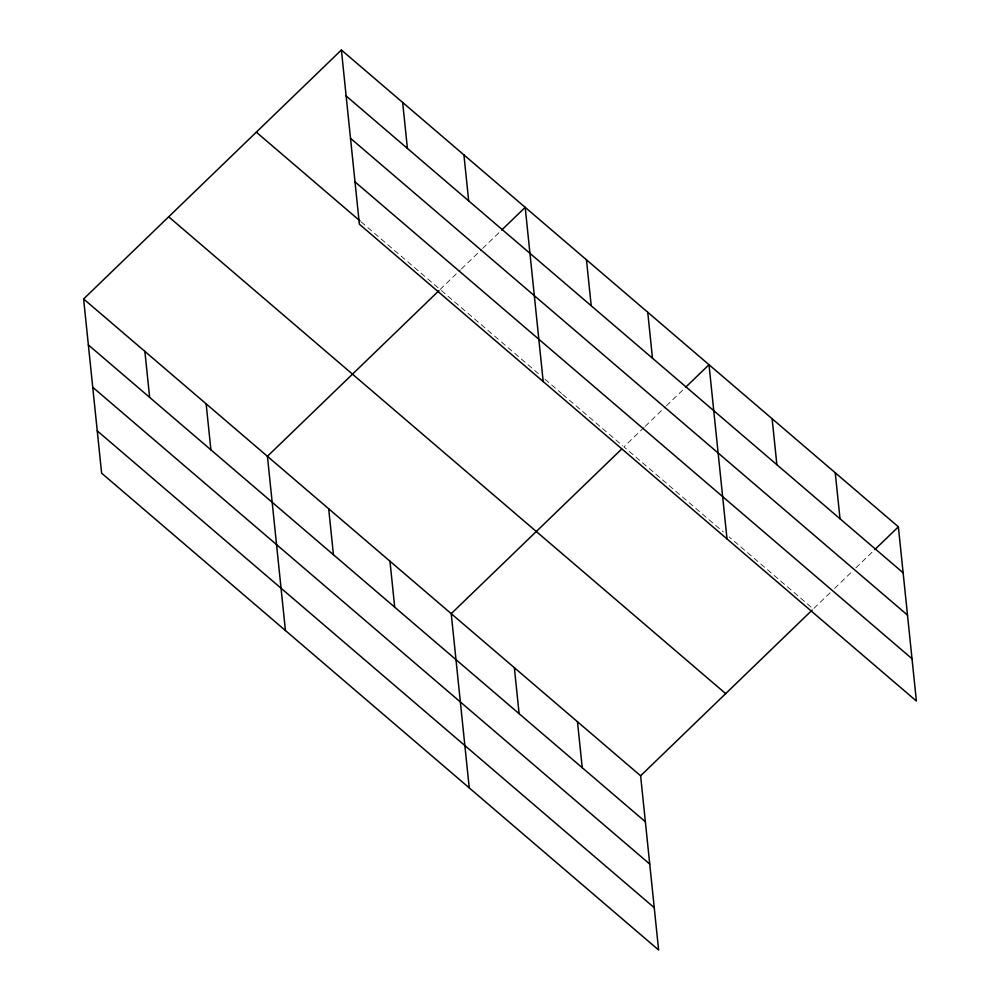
<?xml version="1.0" encoding="UTF-8"?>
<svg xmlns="http://www.w3.org/2000/svg" width="1000" height="1000" viewBox="0 0 1000 1000"><rect width="100%" height="100%" fill="white"/><g stroke="black" fill="none" stroke-linecap="round" stroke-linejoin="round"><path stroke-width="0.75" stroke-dasharray="5 3.75" d="M440.125 289.513L460.275 270.05M461.4 268.975L481.55 249.513M482.663 248.425L500.575 231.137M644.087 427.4L623.938 446.863L723.3 531.925M645.2 426.325L665.35 406.863M666.475 405.775L684.375 388.488M830.1 592.762L813.312 608.975L729.15 536.925M834.587 588.438L852.487 571.138M855.85 567.9L873.763 550.6M361.188 221.925L438.95 288.5M441.312 290.512L500.225 340.95M501.4 341.962L540.288 375.25M545 379.275L561.487 393.4M562.675 394.412L622.762 445.85"/><path stroke-width="1.5" d="M83.612 298.962L640.612 775.788L658.612 950L101.625 473.175L83.612 298.962L341.388 50L898.375 526.825L916.388 701.038L359.387 224.213L341.388 50M439.012 290.587L267.425 456.312L285.425 630.525M501.688 230.05L525.2 207.35L543.2 381.575M621.688 449.025L451.225 613.663L469.237 787.875M685.5 387.4L709 364.7L727.013 538.925M640.612 775.788L812.188 610.062M874.875 549.525L898.375 526.825M346.138 95.975L903.138 572.8M350.513 138.3L907.5 615.112M355.025 181.9L912.013 658.725M256.325 132.162L360.012 220.925M168.675 216.8L725.675 693.625M88.362 344.938L645.362 821.762M92.737 387.262L649.737 864.075M97.25 430.863L654.237 907.675M835.25 472.788L840.013 518.763M772.125 418.738L776.875 464.712M647.738 312.25L652.487 358.225M586.462 259.8L591.213 305.775M577.487 721.737L582.238 767.725M463.925 154.9L468.675 200.875M514.35 667.7L519.113 713.675M402.663 102.45L407.413 148.425M389.963 561.213L394.712 607.188M328.688 508.762L333.438 554.738M206.15 403.862L210.9 449.837M144.887 351.413L149.637 397.388"/></g></svg>
